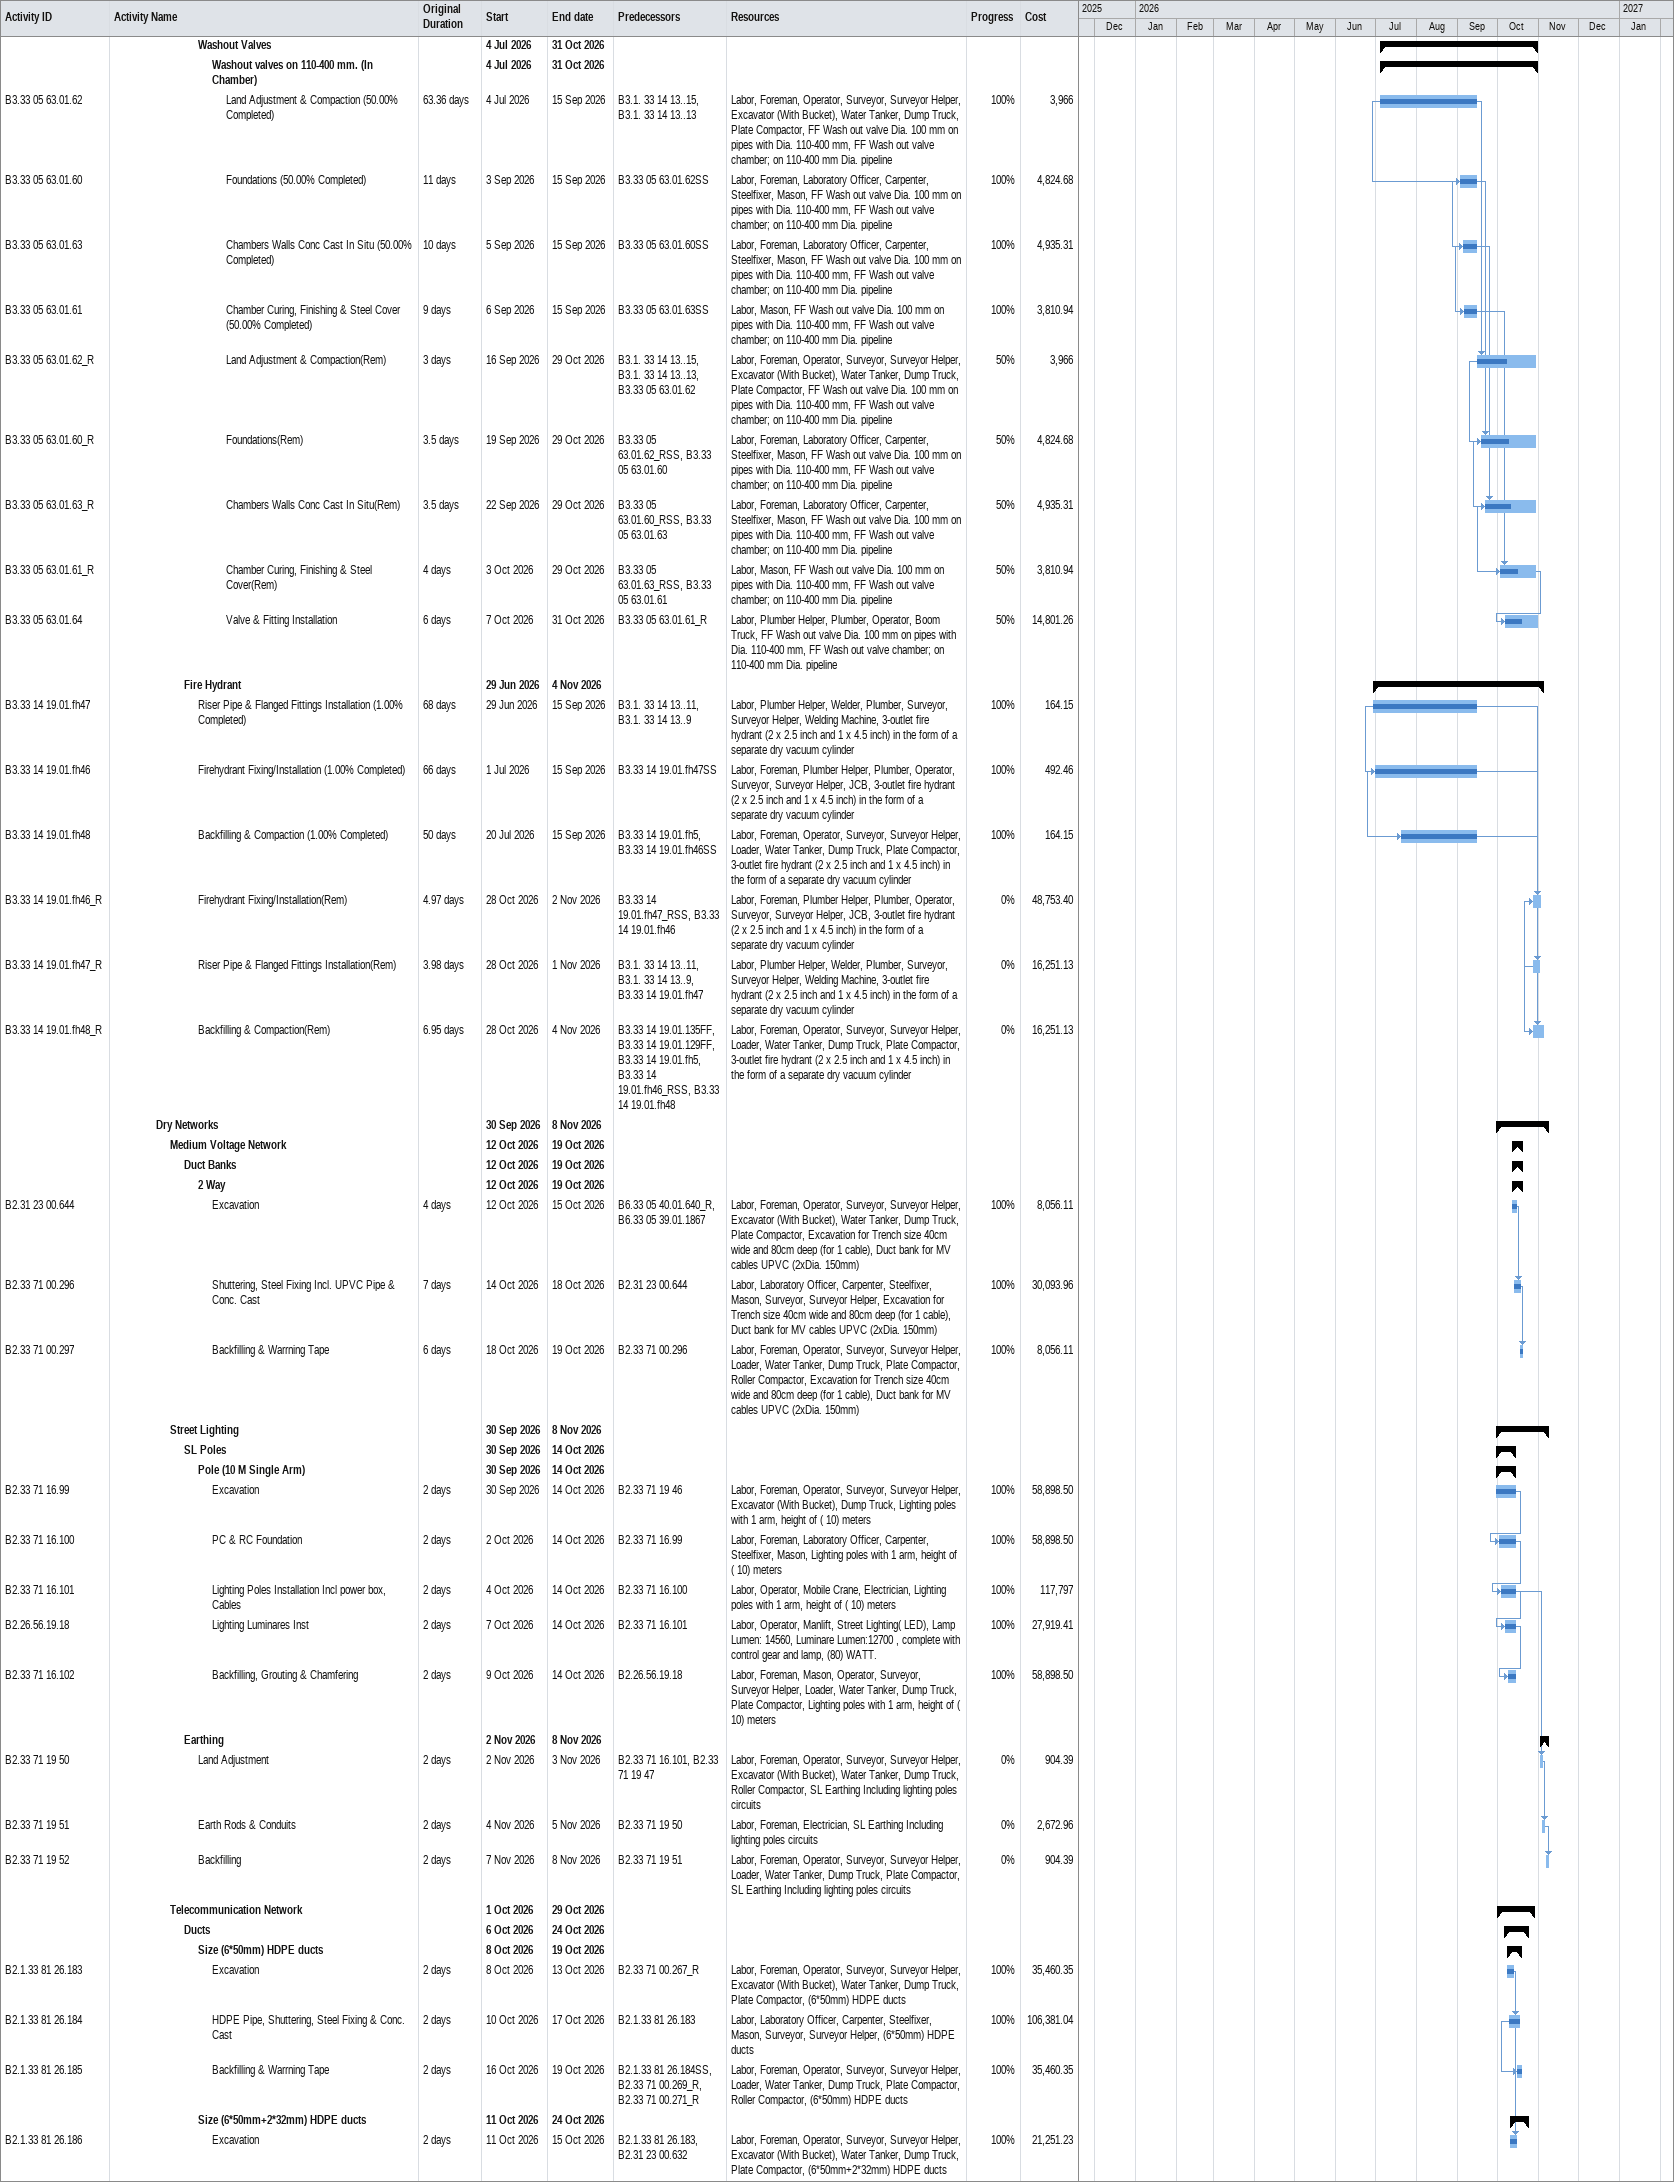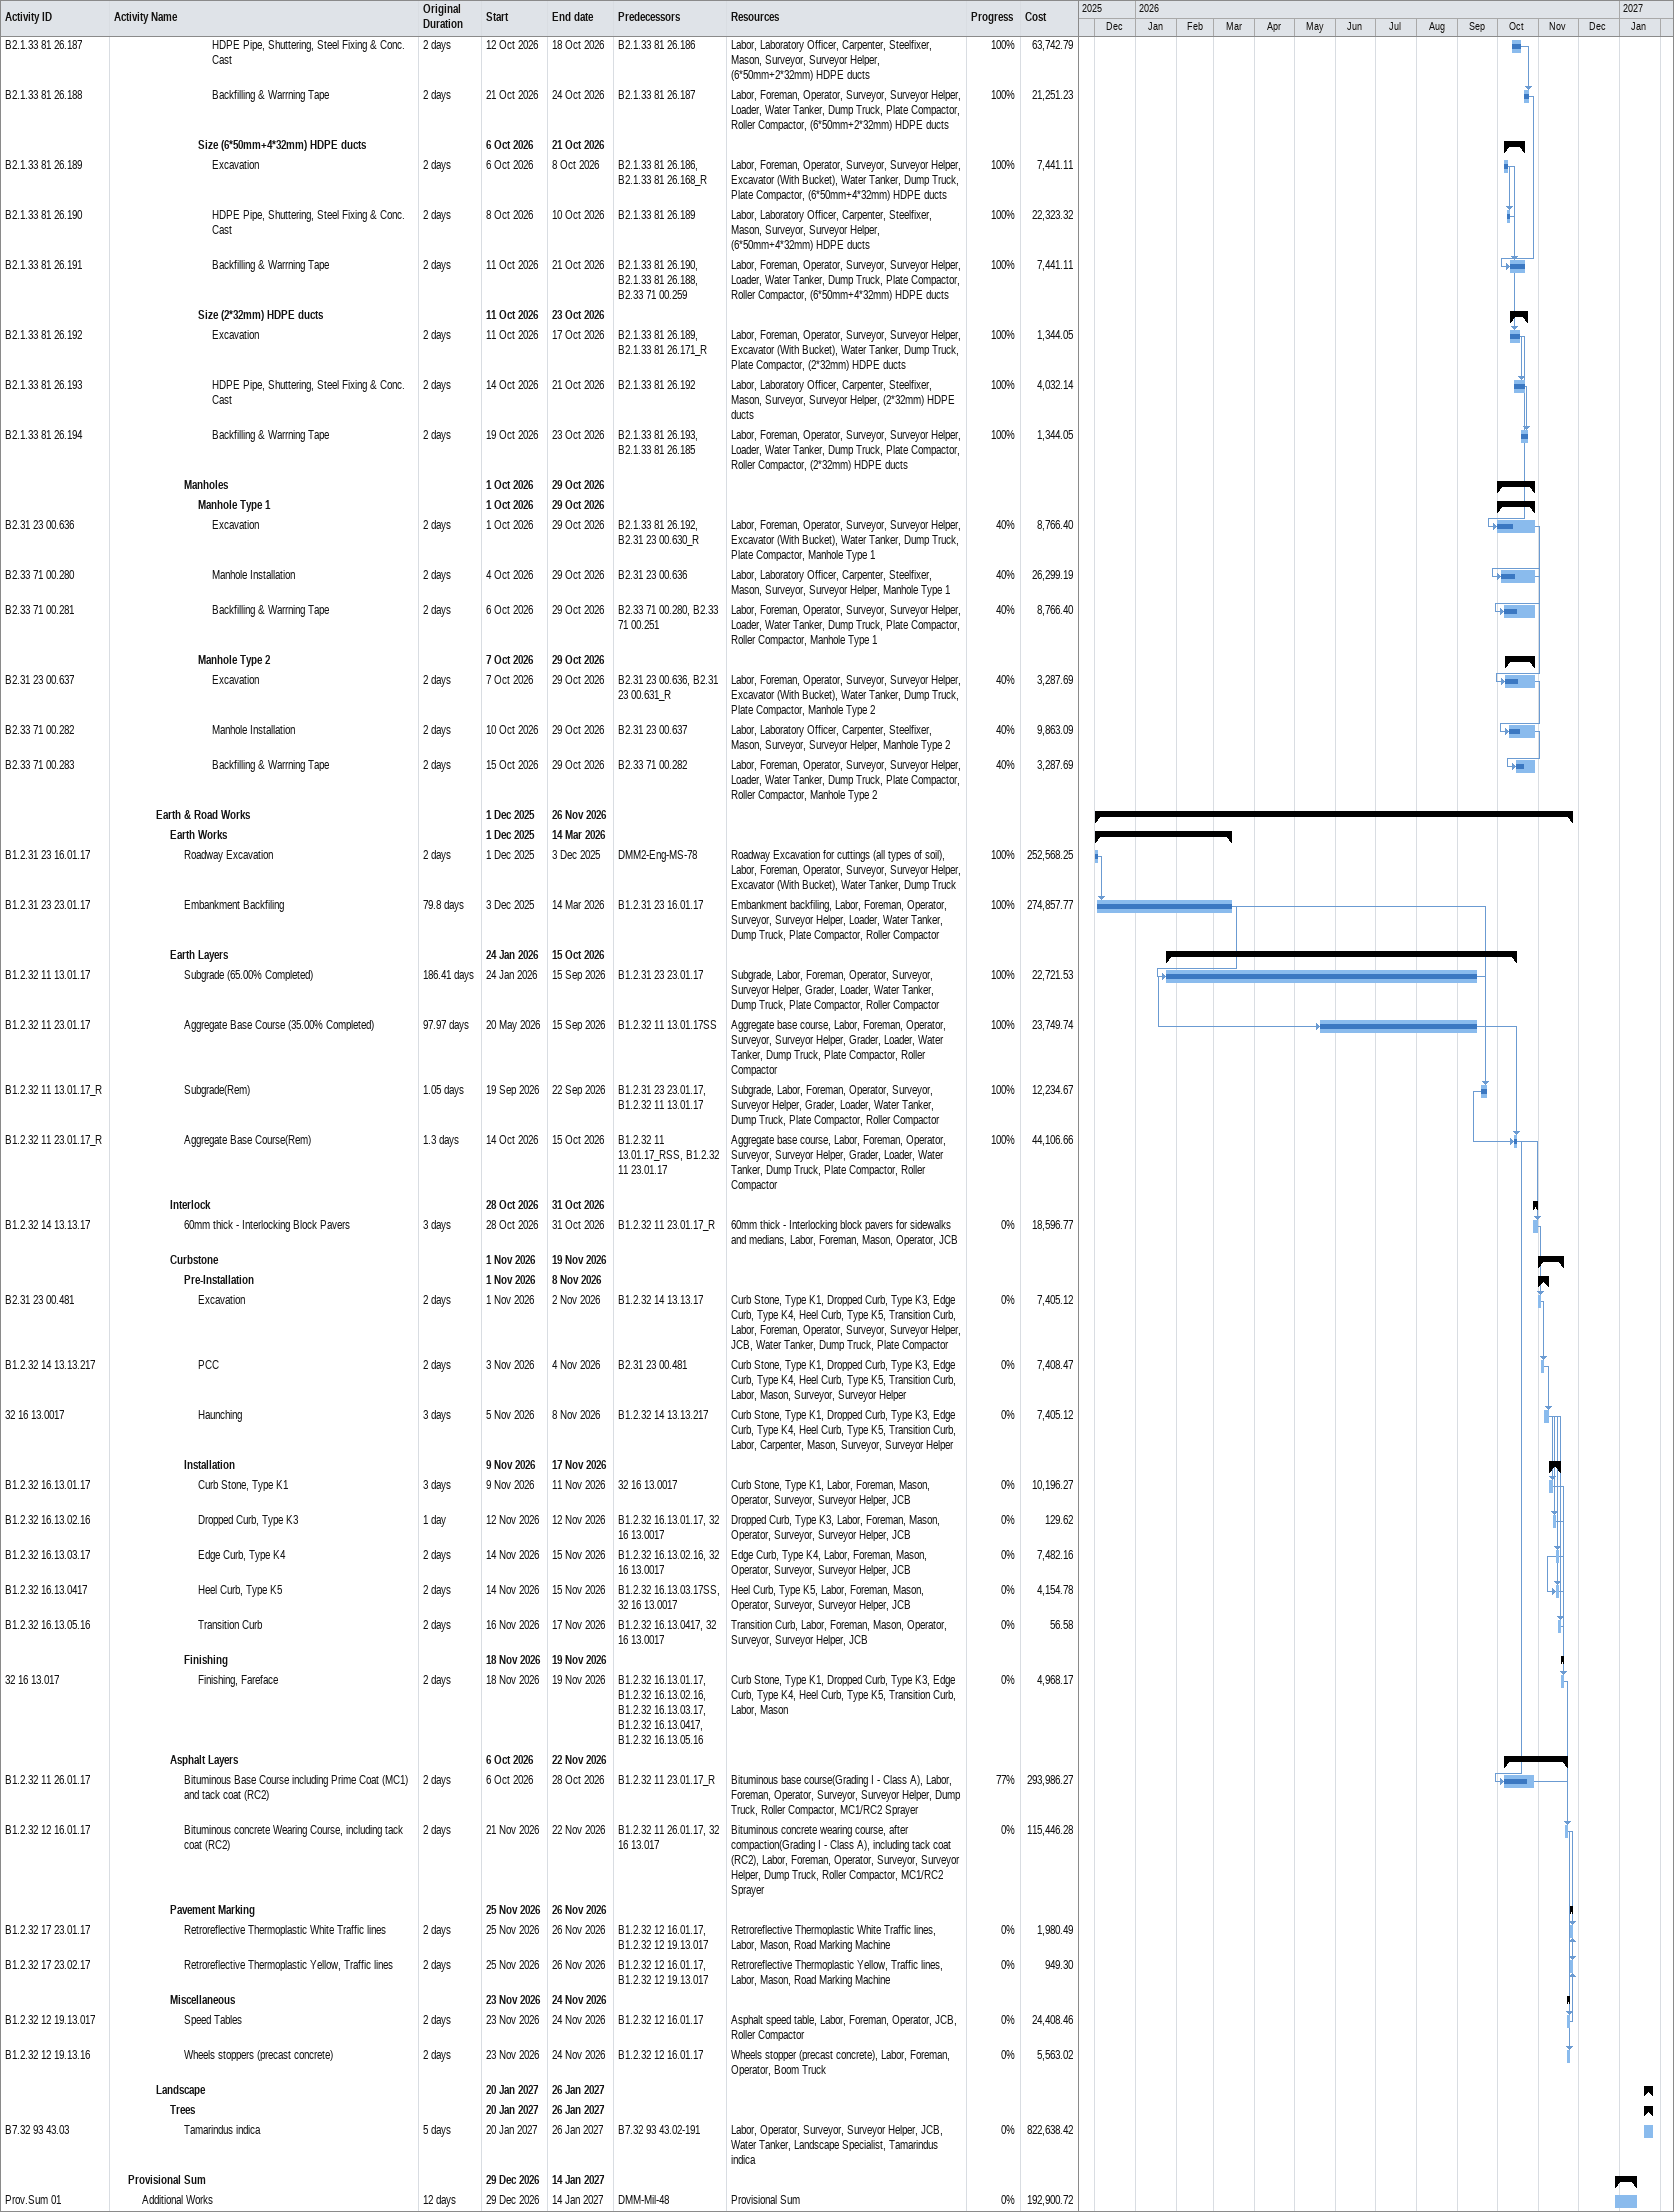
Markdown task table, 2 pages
| ID | Level | Task | Original duration | Start | Finish | Predecessors | Resources | % complete | Cost |
|---|---|---|---|---|---|---|---|---|---|
|  | 7 | **Washout Valves** |  | 2026-07-04 | 2026-10-31 |  |  |  |  |
|  | 8 | **Washout valves on 110-400 mm. (In Chamber)** |  | 2026-07-04 | 2026-10-31 |  |  |  |  |
| B3.33 05 63.01.62 | 9 | Land Adjustment & Compaction (50.00% Completed) | 63.36d | 2026-07-04 | 2026-09-15 | B3.1. 33 14 13..15, B3.1. 33 14 13..13 | Labor, Foreman, Operator, Surveyor, Surveyor Helper, Excavator (With Bucket), Water Tanker, Dump Truck, Plate Compactor, FF Wash out valve Dia. 100 mm on pipes with Dia. 110-400 mm, FF Wash out valve chamber; on 110-400 mm Dia. pipeline | 100 | 3966 |
| B3.33 05 63.01.60 | 9 | Foundations (50.00% Completed) | 11d | 2026-09-03 | 2026-09-15 | B3.33 05 63.01.62SS | Labor, Foreman, Laboratory Officer, Carpenter, Steelfixer, Mason, FF Wash out valve Dia. 100 mm on pipes with Dia. 110-400 mm, FF Wash out valve chamber; on 110-400 mm Dia. pipeline | 100 | 4824.68 |
| B3.33 05 63.01.63 | 9 | Chambers Walls Conc Cast In Situ (50.00% Completed) | 10d | 2026-09-05 | 2026-09-15 | B3.33 05 63.01.60SS | Labor, Foreman, Laboratory Officer, Carpenter, Steelfixer, Mason, FF Wash out valve Dia. 100 mm on pipes with Dia. 110-400 mm, FF Wash out valve chamber; on 110-400 mm Dia. pipeline | 100 | 4935.31 |
| B3.33 05 63.01.61 | 9 | Chamber Curing, Finishing & Steel Cover (50.00% Completed) | 9d | 2026-09-06 | 2026-09-15 | B3.33 05 63.01.63SS | Labor, Mason, FF Wash out valve Dia. 100 mm on pipes with Dia. 110-400 mm, FF Wash out valve chamber; on 110-400 mm Dia. pipeline | 100 | 3810.94 |
| B3.33 05 63.01.62_R | 9 | Land Adjustment & Compaction(Rem) | 3d | 2026-09-16 | 2026-10-29 | B3.1. 33 14 13..15, B3.1. 33 14 13..13, B3.33 05 63.01.62 | Labor, Foreman, Operator, Surveyor, Surveyor Helper, Excavator (With Bucket), Water Tanker, Dump Truck, Plate Compactor, FF Wash out valve Dia. 100 mm on pipes with Dia. 110-400 mm, FF Wash out valve chamber; on 110-400 mm Dia. pipeline | 50 | 3966 |
| B3.33 05 63.01.60_R | 9 | Foundations(Rem) | 3.5d | 2026-09-19 | 2026-10-29 | B3.33 05 63.01.62_RSS, B3.33 05 63.01.60 | Labor, Foreman, Laboratory Officer, Carpenter, Steelfixer, Mason, FF Wash out valve Dia. 100 mm on pipes with Dia. 110-400 mm, FF Wash out valve chamber; on 110-400 mm Dia. pipeline | 50 | 4824.68 |
| B3.33 05 63.01.63_R | 9 | Chambers Walls Conc Cast In Situ(Rem) | 3.5d | 2026-09-22 | 2026-10-29 | B3.33 05 63.01.60_RSS, B3.33 05 63.01.63 | Labor, Foreman, Laboratory Officer, Carpenter, Steelfixer, Mason, FF Wash out valve Dia. 100 mm on pipes with Dia. 110-400 mm, FF Wash out valve chamber; on 110-400 mm Dia. pipeline | 50 | 4935.31 |
| B3.33 05 63.01.61_R | 9 | Chamber Curing, Finishing & Steel Cover(Rem) | 4d | 2026-10-03 | 2026-10-29 | B3.33 05 63.01.63_RSS, B3.33 05 63.01.61 | Labor, Mason, FF Wash out valve Dia. 100 mm on pipes with Dia. 110-400 mm, FF Wash out valve chamber; on 110-400 mm Dia. pipeline | 50 | 3810.94 |
| B3.33 05 63.01.64 | 9 | Valve & Fitting Installation | 6d | 2026-10-07 | 2026-10-31 | B3.33 05 63.01.61_R | Labor, Plumber Helper, Plumber, Operator, Boom Truck, FF Wash out valve Dia. 100 mm on pipes with Dia. 110-400 mm, FF Wash out valve chamber; on 110-400 mm Dia. pipeline | 50 | 14801.26 |
|  | 6 | **Fire Hydrant** |  | 2026-06-29 | 2026-11-04 |  |  |  |  |
| B3.33 14 19.01.fh47 | 7 | Riser Pipe & Flanged Fittings Installation (1.00% Completed) | 68d | 2026-06-29 | 2026-09-15 | B3.1. 33 14 13..11, B3.1. 33 14 13..9 | Labor, Plumber Helper, Welder, Plumber, Surveyor, Surveyor Helper, Welding Machine, 3-outlet fire hydrant (2 x 2.5 inch and 1 x 4.5 inch) in the form of a separate dry vacuum cylinder | 100 | 164.15 |
| B3.33 14 19.01.fh46 | 7 | Firehydrant Fixing/Installation (1.00% Completed) | 66d | 2026-07-01 | 2026-09-15 | B3.33 14 19.01.fh47SS | Labor, Foreman, Plumber Helper, Plumber, Operator, Surveyor, Surveyor Helper, JCB, 3-outlet fire hydrant (2 x 2.5 inch and 1 x 4.5 inch) in the form of a separate dry vacuum cylinder | 100 | 492.46 |
| B3.33 14 19.01.fh48 | 7 | Backfilling & Compaction (1.00% Completed) | 50d | 2026-07-20 | 2026-09-15 | B3.33 14 19.01.fh5, B3.33 14 19.01.fh46SS | Labor, Foreman, Operator, Surveyor, Surveyor Helper, Loader, Water Tanker, Dump Truck, Plate Compactor, 3-outlet fire hydrant (2 x 2.5 inch and 1 x 4.5 inch) in the form of a separate dry vacuum cylinder | 100 | 164.15 |
| B3.33 14 19.01.fh46_R | 7 | Firehydrant Fixing/Installation(Rem) | 4.97d | 2026-10-28 | 2026-11-02 | B3.33 14 19.01.fh47_RSS, B3.33 14 19.01.fh46 | Labor, Foreman, Plumber Helper, Plumber, Operator, Surveyor, Surveyor Helper, JCB, 3-outlet fire hydrant (2 x 2.5 inch and 1 x 4.5 inch) in the form of a separate dry vacuum cylinder | 0 | 48753.40 |
| B3.33 14 19.01.fh47_R | 7 | Riser Pipe & Flanged Fittings Installation(Rem) | 3.98d | 2026-10-28 | 2026-11-01 | B3.1. 33 14 13..11, B3.1. 33 14 13..9, B3.33 14 19.01.fh47 | Labor, Plumber Helper, Welder, Plumber, Surveyor, Surveyor Helper, Welding Machine, 3-outlet fire hydrant (2 x 2.5 inch and 1 x 4.5 inch) in the form of a separate dry vacuum cylinder | 0 | 16251.13 |
| B3.33 14 19.01.fh48_R | 7 | Backfilling & Compaction(Rem) | 6.95d | 2026-10-28 | 2026-11-04 | B3.33 14 19.01.135FF, B3.33 14 19.01.129FF, B3.33 14 19.01.fh5, B3.33 14 19.01.fh46_RSS, B3.33 14 19.01.fh48 | Labor, Foreman, Operator, Surveyor, Surveyor Helper, Loader, Water Tanker, Dump Truck, Plate Compactor, 3-outlet fire hydrant (2 x 2.5 inch and 1 x 4.5 inch) in the form of a separate dry vacuum cylinder | 0 | 16251.13 |
|  | 4 | **Dry Networks** |  | 2026-09-30 | 2026-11-08 |  |  |  |  |
|  | 5 | **Medium Voltage Network** |  | 2026-10-12 | 2026-10-19 |  |  |  |  |
|  | 6 | **Duct Banks** |  | 2026-10-12 | 2026-10-19 |  |  |  |  |
|  | 7 | **2 Way** |  | 2026-10-12 | 2026-10-19 |  |  |  |  |
| B2.31 23 00.644 | 8 | Excavation | 4d | 2026-10-12 | 2026-10-15 | B6.33 05 40.01.640_R, B6.33 05 39.01.1867 | Labor, Foreman, Operator, Surveyor, Surveyor Helper, Excavator (With Bucket), Water Tanker, Dump Truck, Plate Compactor, Excavation for Trench size 40cm wide and 80cm deep (for 1 cable), Duct bank for MV cables UPVC (2xDia. 150mm) | 100 | 8056.11 |
| B2.33 71 00.296 | 8 | Shuttering, Steel Fixing Incl. UPVC Pipe & Conc. Cast | 7d | 2026-10-14 | 2026-10-18 | B2.31 23 00.644 | Labor, Laboratory Officer, Carpenter, Steelfixer, Mason, Surveyor, Surveyor Helper, Excavation for Trench size 40cm wide and 80cm deep (for 1 cable), Duct bank for MV cables UPVC (2xDia. 150mm) | 100 | 30093.96 |
| B2.33 71 00.297 | 8 | Backfilling & Warrning Tape | 6d | 2026-10-18 | 2026-10-19 | B2.33 71 00.296 | Labor, Foreman, Operator, Surveyor, Surveyor Helper, Loader, Water Tanker, Dump Truck, Plate Compactor, Roller Compactor, Excavation for Trench size 40cm wide and 80cm deep (for 1 cable), Duct bank for MV cables UPVC (2xDia. 150mm) | 100 | 8056.11 |
|  | 5 | **Street Lighting** |  | 2026-09-30 | 2026-11-08 |  |  |  |  |
|  | 6 | **SL Poles** |  | 2026-09-30 | 2026-10-14 |  |  |  |  |
|  | 7 | **Pole (10 M Single Arm)** |  | 2026-09-30 | 2026-10-14 |  |  |  |  |
| B2.33 71 16.99 | 8 | Excavation | 2d | 2026-09-30 | 2026-10-14 | B2.33 71 19 46 | Labor, Foreman, Operator, Surveyor, Surveyor Helper, Excavator (With Bucket), Dump Truck, Lighting poles with 1 arm, height of ( 10) meters | 100 | 58898.50 |
| B2.33 71 16.100 | 8 | PC & RC Foundation | 2d | 2026-10-02 | 2026-10-14 | B2.33 71 16.99 | Labor, Foreman, Laboratory Officer, Carpenter, Steelfixer, Mason, Lighting poles with 1 arm, height of ( 10) meters | 100 | 58898.50 |
| B2.33 71 16.101 | 8 | Lighting Poles Installation Incl power box, Cables | 2d | 2026-10-04 | 2026-10-14 | B2.33 71 16.100 | Labor, Operator, Mobile Crane, Electrician, Lighting poles with 1 arm, height of ( 10) meters | 100 | 117797 |
| B2.26.56.19.18 | 8 | Lighting Luminares Inst | 2d | 2026-10-07 | 2026-10-14 | B2.33 71 16.101 | Labor, Operator, Manlift, Street Lighting( LED), Lamp Lumen: 14560, Luminare Lumen:12700 , complete with control gear and lamp, (80) WATT. | 100 | 27919.41 |
| B2.33 71 16.102 | 8 | Backfilling, Grouting & Chamfering | 2d | 2026-10-09 | 2026-10-14 | B2.26.56.19.18 | Labor, Foreman, Mason, Operator, Surveyor, Surveyor Helper, Loader, Water Tanker, Dump Truck, Plate Compactor, Lighting poles with 1 arm, height of ( 10) meters | 100 | 58898.50 |
|  | 6 | **Earthing** |  | 2026-11-02 | 2026-11-08 |  |  |  |  |
| B2.33 71 19 50 | 7 | Land Adjustment | 2d | 2026-11-02 | 2026-11-03 | B2.33 71 16.101, B2.33 71 19 47 | Labor, Foreman, Operator, Surveyor, Surveyor Helper, Excavator (With Bucket), Water Tanker, Dump Truck, Roller Compactor, SL Earthing Including lighting poles circuits | 0 | 904.39 |
| B2.33 71 19 51 | 7 | Earth Rods & Conduits | 2d | 2026-11-04 | 2026-11-05 | B2.33 71 19 50 | Labor, Foreman, Electrician, SL Earthing Including lighting poles circuits | 0 | 2672.96 |
| B2.33 71 19 52 | 7 | Backfilling | 2d | 2026-11-07 | 2026-11-08 | B2.33 71 19 51 | Labor, Foreman, Operator, Surveyor, Surveyor Helper, Loader, Water Tanker, Dump Truck, Plate Compactor, SL Earthing Including lighting poles circuits | 0 | 904.39 |
|  | 5 | **Telecommunication Network** |  | 2026-10-01 | 2026-10-29 |  |  |  |  |
|  | 6 | **Ducts** |  | 2026-10-06 | 2026-10-24 |  |  |  |  |
|  | 7 | **Size (6*50mm) HDPE ducts** |  | 2026-10-08 | 2026-10-19 |  |  |  |  |
| B2.1.33 81 26.183 | 8 | Excavation | 2d | 2026-10-08 | 2026-10-13 | B2.33 71 00.267_R | Labor, Foreman, Operator, Surveyor, Surveyor Helper, Excavator (With Bucket), Water Tanker, Dump Truck, Plate Compactor, (6*50mm) HDPE ducts | 100 | 35460.35 |
| B2.1.33 81 26.184 | 8 | HDPE Pipe, Shuttering, Steel Fixing & Conc. Cast | 2d | 2026-10-10 | 2026-10-17 | B2.1.33 81 26.183 | Labor, Laboratory Officer, Carpenter, Steelfixer, Mason, Surveyor, Surveyor Helper, (6*50mm) HDPE ducts | 100 | 106381.04 |
| B2.1.33 81 26.185 | 8 | Backfilling & Warrning Tape | 2d | 2026-10-16 | 2026-10-19 | B2.1.33 81 26.184SS, B2.33 71 00.269_R, B2.33 71 00.271_R | Labor, Foreman, Operator, Surveyor, Surveyor Helper, Loader, Water Tanker, Dump Truck, Plate Compactor, Roller Compactor, (6*50mm) HDPE ducts | 100 | 35460.35 |
|  | 7 | **Size (6*50mm+2*32mm) HDPE ducts** |  | 2026-10-11 | 2026-10-24 |  |  |  |  |
| B2.1.33 81 26.186 | 8 | Excavation | 2d | 2026-10-11 | 2026-10-15 | B2.1.33 81 26.183, B2.31 23 00.632 | Labor, Foreman, Operator, Surveyor, Surveyor Helper, Excavator (With Bucket), Water Tanker, Dump Truck, Plate Compactor, (6*50mm+2*32mm) HDPE ducts | 100 | 21251.23 |
| B2.1.33 81 26.187 | 8 | HDPE Pipe, Shuttering, Steel Fixing & Conc. Cast | 2d | 2026-10-12 | 2026-10-18 | B2.1.33 81 26.186 | Labor, Laboratory Officer, Carpenter, Steelfixer, Mason, Surveyor, Surveyor Helper, (6*50mm+2*32mm) HDPE ducts | 100 | 63742.79 |
| B2.1.33 81 26.188 | 8 | Backfilling & Warrning Tape | 2d | 2026-10-21 | 2026-10-24 | B2.1.33 81 26.187 | Labor, Foreman, Operator, Surveyor, Surveyor Helper, Loader, Water Tanker, Dump Truck, Plate Compactor, Roller Compactor, (6*50mm+2*32mm) HDPE ducts | 100 | 21251.23 |
|  | 7 | **Size (6*50mm+4*32mm) HDPE ducts** |  | 2026-10-06 | 2026-10-21 |  |  |  |  |
| B2.1.33 81 26.189 | 8 | Excavation | 2d | 2026-10-06 | 2026-10-08 | B2.1.33 81 26.186, B2.1.33 81 26.168_R | Labor, Foreman, Operator, Surveyor, Surveyor Helper, Excavator (With Bucket), Water Tanker, Dump Truck, Plate Compactor, (6*50mm+4*32mm) HDPE ducts | 100 | 7441.11 |
| B2.1.33 81 26.190 | 8 | HDPE Pipe, Shuttering, Steel Fixing & Conc. Cast | 2d | 2026-10-08 | 2026-10-10 | B2.1.33 81 26.189 | Labor, Laboratory Officer, Carpenter, Steelfixer, Mason, Surveyor, Surveyor Helper, (6*50mm+4*32mm) HDPE ducts | 100 | 22323.32 |
| B2.1.33 81 26.191 | 8 | Backfilling & Warrning Tape | 2d | 2026-10-11 | 2026-10-21 | B2.1.33 81 26.190, B2.1.33 81 26.188, B2.33 71 00.259 | Labor, Foreman, Operator, Surveyor, Surveyor Helper, Loader, Water Tanker, Dump Truck, Plate Compactor, Roller Compactor, (6*50mm+4*32mm) HDPE ducts | 100 | 7441.11 |
|  | 7 | **Size (2*32mm) HDPE ducts** |  | 2026-10-11 | 2026-10-23 |  |  |  |  |
| B2.1.33 81 26.192 | 8 | Excavation | 2d | 2026-10-11 | 2026-10-17 | B2.1.33 81 26.189, B2.1.33 81 26.171_R | Labor, Foreman, Operator, Surveyor, Surveyor Helper, Excavator (With Bucket), Water Tanker, Dump Truck, Plate Compactor, (2*32mm) HDPE ducts | 100 | 1344.05 |
| B2.1.33 81 26.193 | 8 | HDPE Pipe, Shuttering, Steel Fixing & Conc. Cast | 2d | 2026-10-14 | 2026-10-21 | B2.1.33 81 26.192 | Labor, Laboratory Officer, Carpenter, Steelfixer, Mason, Surveyor, Surveyor Helper, (2*32mm) HDPE ducts | 100 | 4032.14 |
| B2.1.33 81 26.194 | 8 | Backfilling & Warrning Tape | 2d | 2026-10-19 | 2026-10-23 | B2.1.33 81 26.193, B2.1.33 81 26.185 | Labor, Foreman, Operator, Surveyor, Surveyor Helper, Loader, Water Tanker, Dump Truck, Plate Compactor, Roller Compactor, (2*32mm) HDPE ducts | 100 | 1344.05 |
|  | 6 | **Manholes** |  | 2026-10-01 | 2026-10-29 |  |  |  |  |
|  | 7 | **Manhole Type 1** |  | 2026-10-01 | 2026-10-29 |  |  |  |  |
| B2.31 23 00.636 | 8 | Excavation | 2d | 2026-10-01 | 2026-10-29 | B2.1.33 81 26.192, B2.31 23 00.630_R | Labor, Foreman, Operator, Surveyor, Surveyor Helper, Excavator (With Bucket), Water Tanker, Dump Truck, Plate Compactor, Manhole Type 1 | 40 | 8766.40 |
| B2.33 71 00.280 | 8 | Manhole Installation | 2d | 2026-10-04 | 2026-10-29 | B2.31 23 00.636 | Labor, Laboratory Officer, Carpenter, Steelfixer, Mason, Surveyor, Surveyor Helper, Manhole Type 1 | 40 | 26299.19 |
| B2.33 71 00.281 | 8 | Backfilling & Warrning Tape | 2d | 2026-10-06 | 2026-10-29 | B2.33 71 00.280, B2.33 71 00.251 | Labor, Foreman, Operator, Surveyor, Surveyor Helper, Loader, Water Tanker, Dump Truck, Plate Compactor, Roller Compactor, Manhole Type 1 | 40 | 8766.40 |
|  | 7 | **Manhole Type 2** |  | 2026-10-07 | 2026-10-29 |  |  |  |  |
| B2.31 23 00.637 | 8 | Excavation | 2d | 2026-10-07 | 2026-10-29 | B2.31 23 00.636, B2.31 23 00.631_R | Labor, Foreman, Operator, Surveyor, Surveyor Helper, Excavator (With Bucket), Water Tanker, Dump Truck, Plate Compactor, Manhole Type 2 | 40 | 3287.69 |
| B2.33 71 00.282 | 8 | Manhole Installation | 2d | 2026-10-10 | 2026-10-29 | B2.31 23 00.637 | Labor, Laboratory Officer, Carpenter, Steelfixer, Mason, Surveyor, Surveyor Helper, Manhole Type 2 | 40 | 9863.09 |
| B2.33 71 00.283 | 8 | Backfilling & Warrning Tape | 2d | 2026-10-15 | 2026-10-29 | B2.33 71 00.282 | Labor, Foreman, Operator, Surveyor, Surveyor Helper, Loader, Water Tanker, Dump Truck, Plate Compactor, Roller Compactor, Manhole Type 2 | 40 | 3287.69 |
|  | 4 | **Earth & Road Works** |  | 2025-12-01 | 2026-11-26 |  |  |  |  |
|  | 5 | **Earth Works** |  | 2025-12-01 | 2026-03-14 |  |  |  |  |
| B1.2.31 23 16.01.17 | 6 | Roadway Excavation | 2d | 2025-12-01 | 2025-12-03 | DMM2-Eng-MS-78 | Roadway Excavation for cuttings (all types of soil), Labor, Foreman, Operator, Surveyor, Surveyor Helper, Excavator (With Bucket), Water Tanker, Dump Truck | 100 | 252568.25 |
| B1.2.31 23 23.01.17 | 6 | Embankment Backfiling | 79.8d | 2025-12-03 | 2026-03-14 | B1.2.31 23 16.01.17 | Embankment backfiling, Labor, Foreman, Operator, Surveyor, Surveyor Helper, Loader, Water Tanker, Dump Truck, Plate Compactor, Roller Compactor | 100 | 274857.77 |
|  | 5 | **Earth Layers** |  | 2026-01-24 | 2026-10-15 |  |  |  |  |
| B1.2.32 11 13.01.17 | 6 | Subgrade (65.00% Completed) | 186.41d | 2026-01-24 | 2026-09-15 | B1.2.31 23 23.01.17 | Subgrade, Labor, Foreman, Operator, Surveyor, Surveyor Helper, Grader, Loader, Water Tanker, Dump Truck, Plate Compactor, Roller Compactor | 100 | 22721.53 |
| B1.2.32 11 23.01.17 | 6 | Aggregate Base Course (35.00% Completed) | 97.97d | 2026-05-20 | 2026-09-15 | B1.2.32 11 13.01.17SS | Aggregate base course, Labor, Foreman, Operator, Surveyor, Surveyor Helper, Grader, Loader, Water Tanker, Dump Truck, Plate Compactor, Roller Compactor | 100 | 23749.74 |
| B1.2.32 11 13.01.17_R | 6 | Subgrade(Rem) | 1.05d | 2026-09-19 | 2026-09-22 | B1.2.31 23 23.01.17, B1.2.32 11 13.01.17 | Subgrade, Labor, Foreman, Operator, Surveyor, Surveyor Helper, Grader, Loader, Water Tanker, Dump Truck, Plate Compactor, Roller Compactor | 100 | 12234.67 |
| B1.2.32 11 23.01.17_R | 6 | Aggregate Base Course(Rem) | 1.3d | 2026-10-14 | 2026-10-15 | B1.2.32 11 13.01.17_RSS, B1.2.32 11 23.01.17 | Aggregate base course, Labor, Foreman, Operator, Surveyor, Surveyor Helper, Grader, Loader, Water Tanker, Dump Truck, Plate Compactor, Roller Compactor | 100 | 44106.66 |
|  | 5 | **Interlock** |  | 2026-10-28 | 2026-10-31 |  |  |  |  |
| B1.2.32 14 13.13.17 | 6 | 60mm thick - Interlocking Block Pavers | 3d | 2026-10-28 | 2026-10-31 | B1.2.32 11 23.01.17_R | 60mm thick - Interlocking block pavers for sidewalks and medians, Labor, Foreman, Mason, Operator, JCB | 0 | 18596.77 |
|  | 5 | **Curbstone** |  | 2026-11-01 | 2026-11-19 |  |  |  |  |
|  | 6 | **Pre-Installation** |  | 2026-11-01 | 2026-11-08 |  |  |  |  |
| B2.31 23 00.481 | 7 | Excavation | 2d | 2026-11-01 | 2026-11-02 | B1.2.32 14 13.13.17 | Curb Stone, Type K1, Dropped Curb, Type K3, Edge Curb, Type K4, Heel Curb, Type K5, Transition Curb, Labor, Foreman, Operator, Surveyor, Surveyor Helper, JCB, Water Tanker, Dump Truck, Plate Compactor | 0 | 7405.12 |
| B1.2.32 14 13.13.217 | 7 | PCC | 2d | 2026-11-03 | 2026-11-04 | B2.31 23 00.481 | Curb Stone, Type K1, Dropped Curb, Type K3, Edge Curb, Type K4, Heel Curb, Type K5, Transition Curb, Labor, Mason, Surveyor, Surveyor Helper | 0 | 7408.47 |
| 32 16 13.0017 | 7 | Haunching | 3d | 2026-11-05 | 2026-11-08 | B1.2.32 14 13.13.217 | Curb Stone, Type K1, Dropped Curb, Type K3, Edge Curb, Type K4, Heel Curb, Type K5, Transition Curb, Labor, Carpenter, Mason, Surveyor, Surveyor Helper | 0 | 7405.12 |
|  | 6 | **Installation** |  | 2026-11-09 | 2026-11-17 |  |  |  |  |
| B1.2.32 16.13.01.17 | 7 | Curb Stone, Type K1 | 3d | 2026-11-09 | 2026-11-11 | 32 16 13.0017 | Curb Stone, Type K1, Labor, Foreman, Mason, Operator, Surveyor, Surveyor Helper, JCB | 0 | 10196.27 |
| B1.2.32 16.13.02.16 | 7 | Dropped Curb, Type K3 | 1d | 2026-11-12 | 2026-11-12 | B1.2.32 16.13.01.17, 32 16 13.0017 | Dropped Curb, Type K3, Labor, Foreman, Mason, Operator, Surveyor, Surveyor Helper, JCB | 0 | 129.62 |
| B1.2.32 16.13.03.17 | 7 | Edge Curb, Type K4 | 2d | 2026-11-14 | 2026-11-15 | B1.2.32 16.13.02.16, 32 16 13.0017 | Edge Curb, Type K4, Labor, Foreman, Mason, Operator, Surveyor, Surveyor Helper, JCB | 0 | 7482.16 |
| B1.2.32 16.13.0417 | 7 | Heel Curb, Type K5 | 2d | 2026-11-14 | 2026-11-15 | B1.2.32 16.13.03.17SS, 32 16 13.0017 | Heel Curb, Type K5, Labor, Foreman, Mason, Operator, Surveyor, Surveyor Helper, JCB | 0 | 4154.78 |
| B1.2.32 16.13.05.16 | 7 | Transition Curb | 2d | 2026-11-16 | 2026-11-17 | B1.2.32 16.13.0417, 32 16 13.0017 | Transition Curb, Labor, Foreman, Mason, Operator, Surveyor, Surveyor Helper, JCB | 0 | 56.58 |
|  | 6 | **Finishing** |  | 2026-11-18 | 2026-11-19 |  |  |  |  |
| 32 16 13.017 | 7 | Finishing, Fareface | 2d | 2026-11-18 | 2026-11-19 | B1.2.32 16.13.01.17, B1.2.32 16.13.02.16, B1.2.32 16.13.03.17, B1.2.32 16.13.0417, B1.2.32 16.13.05.16 | Curb Stone, Type K1, Dropped Curb, Type K3, Edge Curb, Type K4, Heel Curb, Type K5, Transition Curb, Labor, Mason | 0 | 4968.17 |
|  | 5 | **Asphalt Layers** |  | 2026-10-06 | 2026-11-22 |  |  |  |  |
| B1.2.32 11 26.01.17 | 6 | Bituminous Base Course including Prime Coat (MC1) and tack coat (RC2) | 2d | 2026-10-06 | 2026-10-28 | B1.2.32 11 23.01.17_R | Bituminous base course(Grading I - Class A), Labor, Foreman, Operator, Surveyor, Surveyor Helper, Dump Truck, Roller Compactor, MC1/RC2 Sprayer | 77 | 293986.27 |
| B1.2.32 12 16.01.17 | 6 | Bituminous concrete Wearing Course, including tack coat (RC2) | 2d | 2026-11-21 | 2026-11-22 | B1.2.32 11 26.01.17, 32 16 13.017 | Bituminous concrete wearing course, after compaction(Grading I - Class A), including tack coat (RC2), Labor, Foreman, Operator, Surveyor, Surveyor Helper, Dump Truck, Roller Compactor, MC1/RC2 Sprayer | 0 | 115446.28 |
|  | 5 | **Pavement Marking** |  | 2026-11-25 | 2026-11-26 |  |  |  |  |
| B1.2.32 17 23.01.17 | 6 | Retroreflective Thermoplastic White Traffic lines | 2d | 2026-11-25 | 2026-11-26 | B1.2.32 12 16.01.17, B1.2.32 12 19.13.017 | Retroreflective Thermoplastic White Traffic lines, Labor, Mason, Road Marking Machine | 0 | 1980.49 |
| B1.2.32 17 23.02.17 | 6 | Retroreflective Thermoplastic Yellow, Traffic lines | 2d | 2026-11-25 | 2026-11-26 | B1.2.32 12 16.01.17, B1.2.32 12 19.13.017 | Retroreflective Thermoplastic Yellow, Traffic lines, Labor, Mason, Road Marking Machine | 0 | 949.30 |
|  | 5 | **Miscellaneous** |  | 2026-11-23 | 2026-11-24 |  |  |  |  |
| B1.2.32 12 19.13.017 | 6 | Speed Tables | 2d | 2026-11-23 | 2026-11-24 | B1.2.32 12 16.01.17 | Asphalt speed table, Labor, Foreman, Operator, JCB, Roller Compactor | 0 | 24408.46 |
| B1.2.32 12 19.13.16 | 6 | Wheels stoppers (precast concrete) | 2d | 2026-11-23 | 2026-11-24 | B1.2.32 12 16.01.17 | Wheels stopper (precast concrete), Labor, Foreman, Operator, Boom Truck | 0 | 5563.02 |
|  | 4 | **Landscape** |  | 2027-01-20 | 2027-01-26 |  |  |  |  |
|  | 5 | **Trees** |  | 2027-01-20 | 2027-01-26 |  |  |  |  |
| B7.32 93 43.03 | 6 | Tamarindus indica | 5d | 2027-01-20 | 2027-01-26 | B7.32 93 43.02-191 | Labor, Operator, Surveyor, Surveyor Helper, JCB, Water Tanker, Landscape Specialist, Tamarindus indica | 0 | 822638.42 |
|  | 2 | **Provisional Sum** |  | 2026-12-29 | 2027-01-14 |  |  |  |  |
| Prov.Sum 01 | 3 | Additional Works | 12d | 2026-12-29 | 2027-01-14 | DMM-Mil-48 | Provisional Sum | 0 | 192900.72 |
